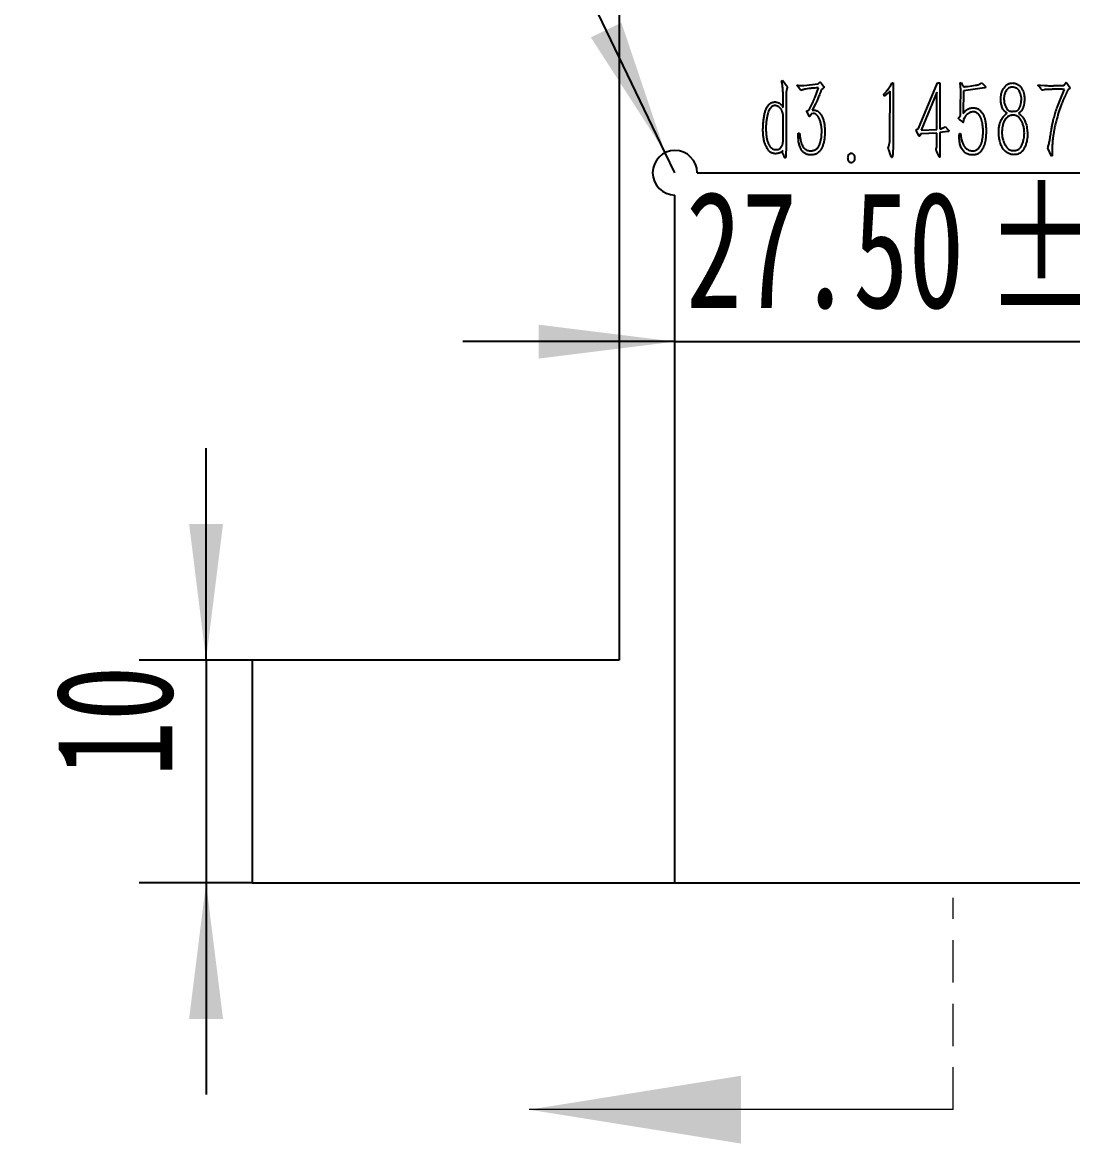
# Model space of a CAD drawing. Header units: millimetres. Extents: x 0 to 210, y 0 to 297.
# Drawn here: x 81.69 to 113.15, y 142.62 to 176.2 of the extents above; entities that cross this region are included whole.
import ezdxf

# ---------------------------------------------------------------- set-up
doc = ezdxf.new("R2010")
doc.units = ezdxf.units.MM
doc.linetypes.add('HIDDEN', pattern=[1.905, 1.27, -0.635])
doc.layers.add('根据设置的颜色创建', color=7, linetype='Continuous', lineweight=25)
doc.styles.add('SLDTEXTSTYLE5', font='TXT', dxfattribs={"width": 0.7})
doc.dimstyles.new('SLDDIMSTYLE10', dxfattribs={"dimtxt": 3.5, "dimasz": 4.08, "dimexe": 0, "dimexo": 0.0625, "dimgap": 0.875, "dimtad": 2, "dimlfac": 1.5, "dimrnd": 1e-09, "dimzin": 12, "dimdsep": 46, "dimtxsty": 'SLDTEXTSTYLE5', "dimsah": 1, "dimcen": 0.09, "dimadec": 0, "dimazin": 3, "dimtfac": 1, "dimtmove": 0, "dimatfit": 0, "dimfxl": 0, "dimfrac": 2, "dimtolj": 1, "dimtzin": 12, "dimarcsym": 0})
doc.dimstyles.new('SLDDIMSTYLE5', dxfattribs={"dimtxt": 3.5, "dimasz": 4.08, "dimexe": 0, "dimexo": 0.0625, "dimgap": 0.875, "dimtad": 0, "dimtih": 1, "dimtoh": 1, "dimlfac": 1.5, "dimrnd": 1e-09, "dimzin": 12, "dimdsep": 46, "dimtxsty": 'SLDTEXTSTYLE5', "dimsah": 1, "dimcen": 0, "dimadec": 0, "dimazin": 3, "dimtfac": 1, "dimtofl": 0, "dimtmove": 0, "dimatfit": 3, "dimfxl": 0, "dimfrac": 2, "dimtolj": 1, "dimtzin": 12, "dimarcsym": 0})
doc.dimstyles.new('SLDDIMSTYLE9', dxfattribs={"dimtxt": 3.5, "dimasz": 4.08, "dimexe": 0, "dimexo": 0.0625, "dimgap": 0.875, "dimtad": 2, "dimlfac": 1.5, "dimrnd": 1e-09, "dimzin": 4, "dimdsep": 46, "dimtxsty": 'SLDTEXTSTYLE5', "dimsah": 1, "dimcen": 0.09, "dimadec": 0, "dimazin": 1, "dimtol": 1, "dimtp": 0.01, "dimtm": 0.01, "dimtfac": 1, "dimtmove": 0, "dimatfit": 0, "dimfxl": 0, "dimfrac": 2, "dimtolj": 1, "dimarcsym": 0})

# ---------------------------------------------------------------- blocks, each defined once
blk = doc.blocks.new('_D_10')
at = {"layer": '根据设置的颜色创建'}
for p, q in [((101.236, 166.64), (94.886, 166.64)), ((101.236, 166.64), (119.57, 166.64)), ((119.57, 166.64), (125.92, 166.64))]:
    blk.add_line(p, q, dxfattribs=at)
for points in [[(101.236, 166.64), (97.156, 167.148), (97.156, 166.132)], [(119.57, 166.64), (123.65, 166.132), (123.65, 167.148)]]:
    blk.add_solid(points, dxfattribs=at)
at = {"layer": '根据设置的颜色创建', "char_height": 3.5, "attachment_point": 1, "style": 'SLDTEXTSTYLE5'}
for s, insert in [('±0.01', (110.552, 171.152)), ('27.50', (101.569, 171.152))]:
    blk.add_mtext(s, dxfattribs=dict(at, insert=insert))
blk = doc.blocks.new('_D_12')
at = {"layer": '根据设置的颜色创建'}
for p, q in [((87.193, 157.099), (87.193, 163.449)), ((88.57, 157.099), (85.193, 157.099)), ((87.193, 157.099), (87.193, 150.432)), ((88.57, 150.432), (85.193, 150.432)), ((87.193, 150.432), (87.193, 144.082))]:
    blk.add_line(p, q, dxfattribs=at)
for points in [[(87.193, 157.099), (87.701, 161.179), (86.685, 161.179)], [(87.193, 150.432), (86.685, 146.352), (87.701, 146.352)]]:
    blk.add_solid(points, dxfattribs=at)
at = {"layer": '根据设置的颜色创建', "insert": (82.681, 153.604), "char_height": 3.5, "attachment_point": 1, "rotation": 90, "style": 'SLDTEXTSTYLE5'}
blk.add_mtext('10', dxfattribs=at)
blk = doc.blocks.new('SW_SYMBOL_HOLE_DEPTH')
at = {"layer": '根据设置的颜色创建', "color": 0}
for p, q in [((0, 875), (800, 875)), ((400, 875), (400, 75)), ((100, 555), (400, 75)), ((700, 555), (400, 75))]:
    blk.add_line(p, q, dxfattribs=at)
blk = doc.blocks.new('_D_13')
at = {"layer": '根据设置的颜色创建'}
for p, q in [((95.896, 182.787), (81.203, 182.787)), ((100.947, 172.299), (95.896, 182.787)), ((101.236, 171.699), (100.947, 172.299))]:
    blk.add_line(p, q, dxfattribs=at)
blk.add_solid([(100.947, 172.299), (99.634, 176.196), (98.719, 175.755)], dxfattribs=at)
at = {"layer": '根据设置的颜色创建', "xscale": 0.004511737089201878, "yscale": 0.004511737089201878, "zscale": 0.004511737089201878}
blk.add_blockref('SW_SYMBOL_HOLE_DEPTH', (84.271, 182.267), dxfattribs=at)
at = {"layer": '根据设置的颜色创建', "char_height": 3.5, "attachment_point": 1, "style": 'SLDTEXTSTYLE5'}
for s, insert in [('R1', (81.203, 186.258)), ('3.15', (88.169, 186.258))]:
    blk.add_mtext(s, dxfattribs=dict(at, insert=insert))

msp = doc.modelspace()

# ---------------------------------------------------------------- linework, layer by layer
at = {"color": 7, "linetype": 'Continuous', "lineweight": 25}
for p, q in [((99.5696, 179.572), (99.5696, 157.0986)), ((104.4286, 174.4393), (104.4589, 174.4732)), ((104.4455, 174.3856), (104.4286, 174.4393)), ((104.4589, 174.4732), (104.6101, 174.2753)), ((105.1013, 174.3155), (105.5244, 174.3658)), ((105.5244, 174.3658), (105.5577, 174.3961)), ((105.5577, 174.3961), (105.5846, 174.4229)), ((105.6249, 174.3722), (105.689, 174.2917)), ((107.7011, 174.322), (107.7414, 174.3961)), ((107.7414, 174.3961), (107.7782, 174.3961)), ((107.7782, 174.3961), (107.7747, 172.6136)), ((108.5344, 173.0268), (109.1017, 174.3961)), ((109.1017, 174.3961), (109.1753, 174.3961)), ((109.1753, 174.3961), (109.1753, 173.0134)), ((109.7804, 174.3891), (109.8142, 174.4026)), ((109.7938, 174.2852), (109.7804, 174.3891)), ((110.1329, 174.3051), (110.2438, 174.3185)), ((110.3074, 174.3354), (110.3577, 174.3558)), ((110.3979, 174.3722), (110.4283, 174.3926)), ((110.4283, 174.3926), (110.5257, 174.2952)), ((112.1252, 174.329), (112.1923, 174.322)), ((112.1923, 174.322), (112.3096, 174.3155)), ((112.8904, 174.3155), (112.9605, 174.416)), ((112.9605, 174.416), (113.0783, 174.2449)), ((104.4758, 173.6543), (104.4758, 174.0336)), ((104.5698, 174.0033), (104.5698, 172.4426)), ((105.0044, 174.1609), (104.9203, 174.2852)), ((104.9939, 174.3121), (105.1013, 174.3155)), ((105.0377, 174.1743), (105.0044, 174.1609)), ((105.249, 174.2216), (105.1486, 174.2047)), ((105.4339, 173.9596), (105.5413, 174.2449)), ((105.6651, 174.2216), (105.6283, 174.1912)), ((107.5062, 173.9963), (107.4928, 174.0535)), ((107.6808, 174.1475), (107.5062, 173.9963)), ((107.6778, 172.8319), (107.6808, 174.1475)), ((109.0848, 174.1142), (108.6115, 172.9761)), ((109.0848, 173), (109.0848, 174.1142)), ((109.7938, 173.7716), (109.7973, 174.0302)), ((109.8709, 174.3021), (109.8913, 174.2753)), ((109.8843, 174.1545), (109.8744, 173.4728)), ((110.5088, 174.2415), (109.8843, 174.1545)), ((109.9316, 174.2817), (110.0022, 174.2852)), ((110.0022, 174.2852), (110.1329, 174.3051)), ((112.1953, 174.2216), (112.1252, 174.3021)), ((112.2962, 174.1843), (112.2624, 174.1709)), ((112.5175, 174.1977), (112.3564, 174.1912)), ((112.5916, 174.3086), (112.8904, 174.3155)), ((112.7054, 173.7045), (112.8262, 174.0033)), ((112.8262, 174.0033), (112.9068, 174.1977)), ((113.0783, 174.2449), (112.9978, 174.1709)), ((104.4589, 173.6876), (104.4758, 173.6543)), ((105.4474, 173.7651), (105.3464, 173.5737)), ((109.7874, 173.4126), (109.7938, 173.7716)), ((104.4758, 172.6743), (104.4758, 173.4459)), ((105.1888, 173.5533), (105.2157, 173.5638)), ((105.249, 173.4161), (105.1953, 173.52)), ((105.2157, 173.5638), (105.2594, 173.5802)), ((105.3231, 173.4663), (105.2997, 173.4226)), ((105.3768, 173.4728), (105.3231, 173.4663)), ((109.7501, 173.3624), (109.7874, 173.4126)), ((109.9082, 173.3455), (109.8843, 173.2983)), ((111.1472, 173.4529), (111.1875, 173.4862)), ((111.5703, 173.5131), (111.53, 173.4862)), ((108.4708, 173), (108.4977, 173.0064)), ((108.4977, 173.0064), (108.5344, 173.0268)), ((108.6115, 172.9761), (109.0848, 173)), ((109.2091, 173.0199), (109.2594, 173.0402)), ((109.3096, 173.0636), (109.3329, 173.0835)), ((109.3329, 173.0835), (109.4269, 172.9865)), ((109.8276, 173.2416), (109.757, 173.2983)), ((109.8843, 173.2983), (109.8779, 173.255)), ((104.9303, 172.8856), (104.9671, 172.8856)), ((104.9338, 172.7548), (104.9303, 172.8856)), ((108.5409, 172.815), (108.4773, 172.9428)), ((108.608, 172.8622), (108.5747, 172.812)), ((109.0814, 172.8891), (108.608, 172.8622)), ((109.0848, 172.5331), (109.0814, 172.8891)), ((109.4105, 172.9328), (109.1753, 172.906)), ((109.1753, 172.906), (109.1753, 172.3049)), ((109.7536, 172.7852), (109.757, 172.8791)), ((109.757, 172.8791), (109.7938, 172.8791)), ((104.4624, 172.3253), (104.4724, 172.3621)), ((104.5698, 172.4426), (104.5629, 172.2547)), ((107.6912, 172.2412), (107.6539, 172.3621)), ((109.0983, 172.2885), (109.0814, 172.3352)), ((112.5145, 172.1945), (112.4071, 172.4327)), ((112.4205, 172.4829), (112.4474, 172.5769)), ((112.5379, 172.3521), (112.5379, 172.2079)), ((104.4992, 172.2243), (104.4758, 172.2646)), ((107.7076, 172.1975), (107.6912, 172.2412)), ((109.1286, 172.2278), (109.0983, 172.2885)), ((112.5379, 172.2079), (112.5145, 172.1945)), ((101.903, 171.6986), (119.5696, 171.6986)), ((101.2363, 150.432), (101.2363, 171.032)), ((88.5696, 157.0986), (88.5696, 150.432)), ((99.5696, 157.0986), (88.5696, 157.0986)), ((88.5696, 150.432), (101.2363, 150.432)), ((101.2363, 150.432), (130.5696, 150.432))]:
    msp.add_line(p, q, dxfattribs=at)
at = {"color": 7, "linetype": 'HIDDEN', "lineweight": 18}
msp.add_line((109.5696, 143.632), (109.5696, 149.982), dxfattribs=at)
at = {"color": 7, "linetype": 'Continuous', "lineweight": 18}
msp.add_line((109.5696, 143.632), (96.8696, 143.632), dxfattribs=at)
at = {"color": 7, "linetype": 'Continuous', "lineweight": 25}
msp.add_arc((101.2363, 171.6986), 0.6667, 0, 270, dxfattribs=at)
for points, knots in [([(104.4758, 174.0336), (104.476, 174.0486), (104.4762, 174.0767), (104.4748, 174.1167), (104.4741, 174.152), (104.472, 174.1936), (104.4682, 174.2437), (104.4625, 174.2929), (104.4573, 174.3303), (104.4535, 174.3536), (104.4496, 174.3715), (104.4467, 174.3815), (104.4455, 174.3856)], [0, 0, 0, 0, 0.1263436, 0.238684, 0.3383946, 0.4255331, 0.5916647, 0.7640543, 0.8448562, 0.9117846, 0.9635548, 1, 1, 1, 1]), ([(104.9203, 174.2852), (104.9168, 174.2901), (104.9107, 174.2984), (104.9058, 174.3099), (104.9018, 174.3181), (104.906, 174.3257), (104.9185, 174.3249), (104.9286, 174.3177), (104.9413, 174.3109), (104.956, 174.31), (104.9738, 174.3089), (104.9868, 174.311), (104.9939, 174.3121)], [0, 0, 0, 0, 0.132626, 0.2264068, 0.2835107, 0.321382, 0.3953166, 0.5186934, 0.6042504, 0.7082908, 0.8407638, 1, 1, 1, 1]), ([(105.5846, 174.4229), (105.5854, 174.4219), (105.5888, 174.4179), (105.5962, 174.4082), (105.6093, 174.3927), (105.6191, 174.3797), (105.6249, 174.3722)], [0, 0, 0, 0, 0.0599601, 0.245803, 0.5623379, 1, 1, 1, 1]), ([(107.4928, 174.0535), (107.507, 174.0682), (107.5336, 174.0957), (107.5692, 174.1352), (107.5983, 174.1697), (107.6295, 174.2093), (107.6627, 174.2599), (107.688, 174.3007), (107.7011, 174.322)], [0, 0, 0, 0, 0.1795186, 0.3365151, 0.4679989, 0.5771274, 0.7798212, 1, 1, 1, 1]), ([(109.8142, 174.4026), (109.819, 174.3901), (109.8272, 174.369), (109.8397, 174.3416), (109.8536, 174.3201), (109.8649, 174.3084), (109.8709, 174.3021)], [0, 0, 0, 0, 0.3450146, 0.5819011, 0.7761808, 1, 1, 1, 1]), ([(110.2438, 174.3185), (110.2542, 174.3202), (110.2759, 174.3237), (110.2966, 174.3314), (110.3074, 174.3354)], [0, 0, 0, 0, 0.4758158, 1, 1, 1, 1]), ([(110.3577, 174.3558), (110.3628, 174.3577), (110.3719, 174.3611), (110.3835, 174.3664), (110.3918, 174.3698), (110.3963, 174.3716), (110.3979, 174.3722)], [0, 0, 0, 0, 0.3800053, 0.6667093, 0.8768775, 1, 1, 1, 1]), ([(111.0065, 174.0202), (111.0089, 174.0353), (111.0136, 174.0649), (111.0246, 174.1069), (111.0379, 174.1458), (111.0599, 174.1927), (111.0943, 174.2468), (111.1354, 174.2953), (111.1725, 174.3281), (111.1997, 174.3491), (111.2278, 174.3643), (111.2643, 174.3768), (111.308, 174.3863), (111.3426, 174.3882), (111.359, 174.3891)], [0, 0, 0, 0, 0.08231936, 0.16054486, 0.23324266, 0.30299834, 0.4387084, 0.57641584, 0.64330178, 0.70442065, 0.76102176, 0.81400097, 0.91150925, 1, 1, 1, 1]), ([(111.359, 174.3891), (111.3718, 174.3881), (111.3973, 174.3861), (111.435, 174.3775), (111.4715, 174.3637), (111.507, 174.3461), (111.5407, 174.3241), (111.5713, 174.2977), (111.5992, 174.2675), (111.6309, 174.2221), (111.6628, 174.1605), (111.6864, 174.095), (111.6972, 174.0385), (111.7039, 173.9912), (111.707, 173.9385), (111.7077, 173.9017), (111.708, 173.8825)], [0, 0, 0, 0, 0.0562348, 0.1120977, 0.1686367, 0.2271117, 0.285338, 0.3445885, 0.4037142, 0.4651894, 0.5867153, 0.7066327, 0.7688884, 0.8385406, 0.915708, 1, 1, 1, 1]), ([(112.1252, 174.3021), (112.1225, 174.3057), (112.1184, 174.3113), (112.1135, 174.3198), (112.1177, 174.3266), (112.1223, 174.328), (112.1252, 174.329)], [0, 0, 0, 0, 0.3942395, 0.6034202, 0.7482901, 1, 1, 1, 1]), ([(104.6101, 174.2753), (104.6059, 174.2639), (104.5984, 174.2433), (104.5901, 174.2124), (104.5819, 174.1806), (104.5753, 174.1502), (104.5706, 174.1188), (104.569, 174.0869), (104.5686, 174.0476), (104.5694, 174.0189), (104.5698, 174.0033)], [0, 0, 0, 0, 0.1310516, 0.2372548, 0.3464607, 0.4857842, 0.5745767, 0.6896091, 0.831337, 1, 1, 1, 1]), ([(105.1486, 174.2047), (105.1441, 174.2037), (105.1318, 174.2012), (105.1092, 174.1941), (105.0766, 174.1855), (105.0517, 174.1784), (105.0377, 174.1743)], [0, 0, 0, 0, 0.11961532, 0.32634327, 0.61802826, 1, 1, 1, 1]), ([(105.5413, 174.2449), (105.518, 174.2427), (105.4672, 174.2377), (105.4021, 174.2337), (105.3481, 174.2308), (105.3108, 174.2277), (105.2783, 174.2248), (105.2583, 174.2226), (105.249, 174.2216)], [0, 0, 0, 0, 0.2400188, 0.5220179, 0.666348, 0.7938846, 0.9045327, 1, 1, 1, 1]), ([(105.6283, 174.1912), (105.6176, 174.1642), (105.5972, 174.113), (105.5678, 174.04), (105.5409, 173.9751), (105.5173, 173.9177), (105.4956, 173.8686), (105.4777, 173.8268), (105.4616, 173.7934), (105.4517, 173.7738), (105.4474, 173.7651)], [0, 0, 0, 0, 0.1884126, 0.3574864, 0.5096205, 0.6434181, 0.7593065, 0.8578577, 0.9375784, 1, 1, 1, 1]), ([(105.689, 174.2917), (105.6933, 174.2861), (105.7005, 174.2768), (105.7058, 174.2619), (105.7003, 174.2519), (105.6927, 174.2432), (105.6804, 174.2329), (105.6706, 174.2256), (105.6651, 174.2216)], [0, 0, 0, 0, 0.2365049, 0.3930336, 0.471298, 0.5993756, 0.7736958, 1, 1, 1, 1]), ([(109.7973, 174.0302), (109.7973, 174.0398), (109.7973, 174.0605), (109.7973, 174.0936), (109.7973, 174.1309), (109.7972, 174.1704), (109.7977, 174.2083), (109.7963, 174.2406), (109.7957, 174.2655), (109.7944, 174.2794), (109.7938, 174.2852)], [0, 0, 0, 0, 0.1130165, 0.24357, 0.389712, 0.5514425, 0.7073274, 0.8359914, 0.9315503, 1, 1, 1, 1]), ([(109.8913, 174.2753), (109.8991, 174.2761), (109.9127, 174.2775), (109.9259, 174.2805), (109.9316, 174.2817)], [0, 0, 0, 0, 0.5771569, 1, 1, 1, 1]), ([(110.5257, 174.2952), (110.5292, 174.2903), (110.5355, 174.2817), (110.539, 174.2671), (110.5349, 174.2566), (110.5315, 174.2471), (110.5214, 174.2415), (110.5135, 174.2415), (110.5088, 174.2415)], [0, 0, 0, 0, 0.2414691, 0.4238298, 0.5688756, 0.6876768, 0.8129824, 1, 1, 1, 1]), ([(111.1875, 173.4862), (111.1785, 173.492), (111.1606, 173.5037), (111.133, 173.5211), (111.1069, 173.5433), (111.0836, 173.5729), (111.0623, 173.6104), (111.0428, 173.6553), (111.0248, 173.7045), (111.01, 173.7578), (111.0009, 173.8179), (110.9991, 173.8848), (110.9999, 173.9536), (111.0044, 173.9988), (111.0065, 174.0202)], [0, 0, 0, 0, 0.05342923, 0.10731455, 0.16324015, 0.22405522, 0.29511602, 0.37874414, 0.46883274, 0.55745552, 0.65574156, 0.77208792, 0.89250477, 1, 1, 1, 1]), ([(111.3456, 174.2648), (111.3329, 174.2641), (111.3087, 174.2627), (111.275, 174.2541), (111.2453, 174.2417), (111.2132, 174.2179), (111.1798, 174.1815), (111.1455, 174.1319), (111.1186, 174.0729), (111.1008, 174.0057), (111.0908, 173.9329), (111.0949, 173.8837), (111.097, 173.8591)], [0, 0, 0, 0, 0.07119443, 0.13657842, 0.19463853, 0.2508095, 0.36033548, 0.47107427, 0.58919306, 0.72271352, 0.86178825, 1, 1, 1, 1]), ([(111.5937, 174.0605), (111.5873, 174.0772), (111.5744, 174.1111), (111.554, 174.152), (111.5329, 174.183), (111.513, 174.2041), (111.4887, 174.2219), (111.4526, 174.2419), (111.4049, 174.2604), (111.3648, 174.2634), (111.3456, 174.2648)], [0, 0, 0, 0, 0.154374, 0.3139954, 0.3943128, 0.4774458, 0.5634454, 0.6539381, 0.8339505, 1, 1, 1, 1]), ([(111.362, 173.5399), (111.3731, 173.5402), (111.3938, 173.5407), (111.423, 173.5422), (111.4478, 173.5466), (111.4695, 173.5509), (111.4884, 173.5596), (111.5061, 173.5712), (111.5229, 173.5869), (111.5394, 173.6059), (111.5552, 173.629), (111.568, 173.6572), (111.5807, 173.6891), (111.5953, 173.7384), (111.6082, 173.8062), (111.6157, 173.8911), (111.6138, 173.9775), (111.6003, 174.0331), (111.5937, 174.0605)], [0, 0, 0, 0, 0.0499272, 0.0932311, 0.1309474, 0.1631056, 0.1924493, 0.2236442, 0.2579154, 0.2954029, 0.3367203, 0.383027, 0.4342053, 0.490995, 0.6139923, 0.7433349, 0.873788, 1, 1, 1, 1]), ([(112.2425, 174.1709), (112.2398, 174.1722), (112.2327, 174.1758), (112.2227, 174.1868), (112.2092, 174.2018), (112.2003, 174.2145), (112.1953, 174.2216)], [0, 0, 0, 0, 0.1305021, 0.3366602, 0.6289044, 1, 1, 1, 1]), ([(112.2624, 174.1709), (112.2584, 174.17), (112.2517, 174.1685), (112.2452, 174.1702), (112.2425, 174.1709)], [0, 0, 0, 0, 0.59771205, 1, 1, 1, 1]), ([(112.3564, 174.1912), (112.3445, 174.1913), (112.3242, 174.1915), (112.3045, 174.1864), (112.2962, 174.1843)], [0, 0, 0, 0, 0.5812523, 1, 1, 1, 1]), ([(112.3096, 174.3155), (112.3373, 174.3136), (112.3898, 174.3098), (112.4646, 174.3069), (112.5309, 174.306), (112.5723, 174.3077), (112.5916, 174.3086)], [0, 0, 0, 0, 0.2948825, 0.5593856, 0.7954929, 1, 1, 1, 1]), ([(112.9068, 174.1977), (112.8831, 174.1981), (112.8377, 174.1987), (112.7729, 174.1994), (112.7144, 174.1989), (112.6625, 174.2001), (112.6171, 174.199), (112.5781, 174.1993), (112.5456, 174.1989), (112.5261, 174.1981), (112.5175, 174.1977)], [0, 0, 0, 0, 0.1826315, 0.3499258, 0.4993369, 0.6334299, 0.7496456, 0.8492531, 0.9335459, 1, 1, 1, 1]), ([(112.9978, 174.1709), (112.9942, 174.1621), (112.9876, 174.1459), (112.9777, 174.1239), (112.9706, 174.1056), (112.9648, 174.0923), (112.96, 174.0812), (112.955, 174.0698), (112.9484, 174.0545), (112.94, 174.0355), (112.9302, 174.0125), (112.918, 173.9861), (112.9047, 173.9558), (112.8853, 173.911), (112.8605, 173.8549), (112.8332, 173.7899), (112.8094, 173.7297), (112.7809, 173.6547), (112.7482, 173.5597), (112.7108, 173.4393), (112.6739, 173.3077), (112.6376, 173.1652), (112.603, 173.0145), (112.5802, 172.8854), (112.5653, 172.7828), (112.5548, 172.7089), (112.5483, 172.6382), (112.5426, 172.5714), (112.5393, 172.5091), (112.5372, 172.4519), (112.5365, 172.4002), (112.5374, 172.3675), (112.5379, 172.3521)], [0, 0, 0, 0, 0.0150839, 0.0276818, 0.0381763, 0.0461837, 0.0507743, 0.0573667, 0.0659609, 0.0771438, 0.0903286, 0.1056218, 0.1231564, 0.1429336, 0.1830749, 0.2204208, 0.2546375, 0.2858333, 0.3475977, 0.4139426, 0.4857581, 0.5644288, 0.6471387, 0.7309777, 0.7721665, 0.8116833, 0.8491897, 0.8847929, 0.9179638, 0.9482105, 0.9755488, 1, 1, 1, 1]), ([(103.8817, 173.1476), (103.8846, 173.1928), (103.8903, 173.2798), (103.9068, 173.3853), (103.9238, 173.4625), (103.9365, 173.5143), (103.9508, 173.5603), (103.9709, 173.613), (103.9991, 173.6706), (104.0341, 173.7203), (104.0643, 173.7538), (104.0882, 173.7743), (104.1135, 173.7909), (104.14, 173.8043), (104.1692, 173.8131), (104.2005, 173.8192), (104.2349, 173.821), (104.2586, 173.8196), (104.271, 173.8188)], [0, 0, 0, 0, 0.1560933, 0.300824, 0.3681409, 0.4289055, 0.4846282, 0.5342379, 0.6237707, 0.7050276, 0.743082, 0.7791909, 0.8134587, 0.8472263, 0.8814176, 0.9181018, 0.9570654, 1, 1, 1, 1]), ([(104.2476, 173.7115), (104.2319, 173.7114), (104.2019, 173.7113), (104.1588, 173.6956), (104.1206, 173.6667), (104.0875, 173.6237), (104.0553, 173.5702), (104.0344, 173.5164), (104.018, 173.4675), (104.0068, 173.4244), (103.9961, 173.3765), (103.9817, 173.3049), (103.9678, 173.2075), (103.9642, 173.1067), (103.9636, 173.0263), (103.9639, 172.9714), (103.9658, 172.923), (103.9681, 172.8931), (103.9692, 172.8791)], [0, 0, 0, 0, 0.0489734, 0.0937059, 0.1409171, 0.1974372, 0.2627093, 0.3363806, 0.3779787, 0.4242646, 0.4759792, 0.5321635, 0.6534155, 0.7840683, 0.8480224, 0.9057376, 0.9562142, 1, 1, 1, 1]), ([(104.4758, 173.4459), (104.4727, 173.4592), (104.4656, 173.4895), (104.4554, 173.5296), (104.4421, 173.5657), (104.4257, 173.5939), (104.4043, 173.6214), (104.3786, 173.6481), (104.3498, 173.6721), (104.3176, 173.6908), (104.2837, 173.7047), (104.2597, 173.7092), (104.2476, 173.7115)], [0, 0, 0, 0, 0.1086753, 0.2484735, 0.3292257, 0.4144713, 0.5077877, 0.6068694, 0.7092546, 0.8058185, 0.9025179, 1, 1, 1, 1]), ([(104.271, 173.8188), (104.2825, 173.8162), (104.3059, 173.8108), (104.3416, 173.7992), (104.3782, 173.7786), (104.4099, 173.7472), (104.4376, 173.7164), (104.4527, 173.696), (104.4589, 173.6876)], [0, 0, 0, 0, 0.1494706, 0.305118, 0.474695, 0.677163, 0.8679074, 1, 1, 1, 1]), ([(105.2594, 173.5802), (105.2669, 173.5956), (105.2812, 173.6253), (105.3021, 173.6682), (105.3217, 173.7076), (105.3384, 173.7442), (105.3539, 173.7771), (105.3678, 173.8067), (105.3798, 173.833), (105.3924, 173.8622), (105.4055, 173.8927), (105.4181, 173.9226), (105.4274, 173.944), (105.4321, 173.9552), (105.4339, 173.9596)], [0, 0, 0, 0, 0.1229895, 0.2369231, 0.3428715, 0.4387364, 0.5255399, 0.6043605, 0.6736207, 0.7333324, 0.833059, 0.9119964, 0.9663927, 1, 1, 1, 1]), ([(111.097, 173.8591), (111.0991, 173.8383), (111.1031, 173.7985), (111.1152, 173.7421), (111.1331, 173.6922), (111.1559, 173.6499), (111.1803, 173.6151), (111.2028, 173.5866), (111.2247, 173.5665), (111.2459, 173.5524), (111.2693, 173.5455), (111.2959, 173.5414), (111.3273, 173.5387), (111.3499, 173.5395), (111.362, 173.5399)], [0, 0, 0, 0, 0.1332159, 0.2556765, 0.367143, 0.4703425, 0.5616247, 0.6383085, 0.7012298, 0.751142, 0.7989926, 0.8558767, 0.9227488, 1, 1, 1, 1]), ([(111.708, 173.8825), (111.7064, 173.8616), (111.7032, 173.8201), (111.6985, 173.768), (111.6899, 173.7255), (111.6791, 173.6911), (111.6648, 173.6538), (111.6463, 173.6159), (111.6274, 173.5797), (111.6071, 173.5508), (111.59, 173.5274), (111.5763, 173.5175), (111.5703, 173.5131)], [0, 0, 0, 0, 0.1550792, 0.3081851, 0.3871101, 0.4756022, 0.5742614, 0.6829261, 0.787798, 0.875255, 0.9450067, 1, 1, 1, 1]), ([(112.4474, 172.5769), (112.4509, 172.5967), (112.4585, 172.6391), (112.469, 172.7068), (112.4819, 172.7824), (112.4939, 172.8633), (112.5066, 172.9428), (112.5176, 173.0146), (112.5283, 173.0754), (112.5376, 173.1289), (112.5489, 173.1825), (112.564, 173.2432), (112.583, 173.315), (112.6052, 173.3949), (112.629, 173.4779), (112.6546, 173.5581), (112.679, 173.6335), (112.6968, 173.6813), (112.7054, 173.7045)], [0, 0, 0, 0, 0.05224328, 0.11132415, 0.17738414, 0.25071136, 0.32276728, 0.38572699, 0.43881532, 0.48238886, 0.5262086, 0.58050263, 0.64437008, 0.71824078, 0.79505526, 0.86788924, 0.93610232, 1, 1, 1, 1]), ([(105.1953, 173.52), (105.1914, 173.526), (105.1846, 173.5364), (105.1876, 173.5483), (105.1888, 173.5533)], [0, 0, 0, 0, 0.57362961, 1, 1, 1, 1]), ([(105.2997, 173.4226), (105.2966, 173.4171), (105.2911, 173.4077), (105.2838, 173.395), (105.2777, 173.388), (105.2737, 173.3813), (105.2672, 173.3836), (105.2625, 173.3905), (105.2559, 173.4016), (105.2515, 173.4108), (105.249, 173.4161)], [0, 0, 0, 0, 0.2074572, 0.3616487, 0.4706106, 0.5322487, 0.5771748, 0.6658633, 0.8050831, 1, 1, 1, 1]), ([(105.3464, 173.5737), (105.3584, 173.5747), (105.3814, 173.5765), (105.4163, 173.58), (105.4542, 173.5751), (105.4874, 173.5619), (105.5158, 173.5454), (105.5385, 173.5288), (105.5607, 173.5078), (105.5828, 173.4827), (105.6044, 173.4524), (105.6249, 173.4164), (105.6461, 173.3749), (105.6727, 173.3118), (105.7013, 173.2273), (105.7188, 173.1212), (105.7274, 173.0149), (105.7286, 172.9441), (105.7293, 172.909)], [0, 0, 0, 0, 0.0412804, 0.0796296, 0.1205206, 0.1718793, 0.2015735, 0.2334571, 0.268627, 0.3066813, 0.3488575, 0.3964829, 0.4496315, 0.5092748, 0.6325003, 0.7561211, 0.8788235, 1, 1, 1, 1]), ([(105.6249, 173.0905), (105.6195, 173.1233), (105.6088, 173.1881), (105.5849, 173.266), (105.561, 173.3243), (105.5388, 173.3631), (105.5146, 173.3981), (105.4869, 173.4273), (105.459, 173.4513), (105.4309, 173.4673), (105.4032, 173.4755), (105.3854, 173.4737), (105.3768, 173.4728)], [0, 0, 0, 0, 0.2018806, 0.3987756, 0.4939939, 0.58419, 0.669425, 0.7520861, 0.8279117, 0.8923781, 0.9475887, 1, 1, 1, 1]), ([(109.757, 173.2983), (109.751, 173.3038), (109.7416, 173.3123), (109.7313, 173.3285), (109.739, 173.3456), (109.7458, 173.3559), (109.7501, 173.3624)], [0, 0, 0, 0, 0.3257791, 0.5057076, 0.6884222, 1, 1, 1, 1]), ([(109.8744, 173.4728), (109.8871, 173.4882), (109.9105, 173.5168), (109.9454, 173.5576), (109.9859, 173.5923), (110.0274, 173.6147), (110.0664, 173.6305), (110.1009, 173.6386), (110.1391, 173.6437), (110.1657, 173.6441), (110.1797, 173.6443)], [0, 0, 0, 0, 0.1636797, 0.3019289, 0.4385332, 0.596935, 0.6857995, 0.7821362, 0.8860532, 1, 1, 1, 1]), ([(110.1797, 173.5235), (110.1677, 173.5231), (110.1445, 173.5224), (110.1107, 173.5165), (110.0796, 173.5058), (110.0421, 173.4874), (110.0006, 173.4604), (109.9607, 173.4227), (109.9287, 173.3855), (109.9147, 173.3582), (109.9082, 173.3455)], [0, 0, 0, 0, 0.10504, 0.2041881, 0.2995398, 0.3933548, 0.571119, 0.7319181, 0.874788, 1, 1, 1, 1]), ([(110.1797, 173.6443), (110.1934, 173.6434), (110.2195, 173.6417), (110.2559, 173.6354), (110.2875, 173.6262), (110.3237, 173.6081), (110.3654, 173.5754), (110.4051, 173.5365), (110.436, 173.4985), (110.4586, 173.4657), (110.4782, 173.4286), (110.4963, 173.3883), (110.5116, 173.344), (110.5251, 173.2957), (110.5357, 173.243), (110.548, 173.1656), (110.5566, 173.0605), (110.5582, 172.9743), (110.559, 172.9294)], [0, 0, 0, 0, 0.0461089, 0.0871548, 0.1230511, 0.1557301, 0.2218271, 0.2989394, 0.341043, 0.3852623, 0.4318275, 0.4808952, 0.532543, 0.58828, 0.6482081, 0.7120962, 0.849919, 1, 1, 1, 1]), ([(110.4685, 172.9831), (110.4674, 173.0045), (110.4653, 173.0453), (110.4589, 173.1036), (110.4524, 173.1561), (110.4413, 173.2176), (110.4221, 173.2875), (110.3969, 173.3529), (110.3715, 173.3998), (110.3508, 173.431), (110.3271, 173.4577), (110.3013, 173.4802), (110.2732, 173.4982), (110.2437, 173.5119), (110.2123, 173.5206), (110.1907, 173.5225), (110.1797, 173.5235)], [0, 0, 0, 0, 0.0959679, 0.1832973, 0.2626869, 0.3328846, 0.4629342, 0.586889, 0.6460294, 0.7016334, 0.7542313, 0.805292, 0.8547234, 0.9029008, 0.9506356, 1, 1, 1, 1]), ([(110.9359, 172.9294), (110.9361, 172.9498), (110.9365, 172.9891), (110.9417, 173.0457), (110.9493, 173.0976), (110.9605, 173.1447), (110.9736, 173.1875), (110.9872, 173.2269), (111.0028, 173.2623), (111.0241, 173.3033), (111.0507, 173.3479), (111.0861, 173.3907), (111.1187, 173.4239), (111.1384, 173.444), (111.1472, 173.4529)], [0, 0, 0, 0, 0.1049515, 0.2025681, 0.2923249, 0.3746746, 0.4513128, 0.5228081, 0.588893, 0.6503156, 0.7606281, 0.8552161, 0.9354581, 1, 1, 1, 1]), ([(111.3754, 173.4261), (111.3601, 173.4254), (111.3296, 173.424), (111.2852, 173.4134), (111.2431, 173.3954), (111.2032, 173.3712), (111.1666, 173.3395), (111.1342, 173.3006), (111.1056, 173.2548), (111.0822, 173.2021), (111.063, 173.1438), (111.048, 173.0808), (111.0389, 173.0131), (111.034, 172.9427), (111.0338, 172.8719), (111.0394, 172.8036), (111.0493, 172.7389), (111.0609, 172.6979), (111.0667, 172.6778)], [0, 0, 0, 0, 0.049544, 0.0986467, 0.1470158, 0.1973909, 0.2491688, 0.3032777, 0.3609364, 0.4234191, 0.489643, 0.559715, 0.6329204, 0.7104303, 0.788291, 0.8620926, 0.9322736, 1, 1, 1, 1]), ([(111.7046, 172.8926), (111.7036, 172.9146), (111.7019, 172.957), (111.6955, 173.018), (111.6858, 173.0737), (111.6723, 173.1244), (111.6559, 173.1699), (111.64, 173.2119), (111.6219, 173.2493), (111.603, 173.283), (111.5826, 173.3132), (111.5598, 173.3399), (111.5352, 173.3636), (111.5084, 173.3843), (111.4797, 173.4023), (111.4472, 173.4144), (111.4123, 173.4232), (111.3879, 173.4251), (111.3754, 173.4261)], [0, 0, 0, 0, 0.0961968, 0.1848145, 0.26699, 0.3425025, 0.4128576, 0.4780436, 0.5381323, 0.593767, 0.6462558, 0.6964741, 0.7465363, 0.7949348, 0.8438639, 0.8934917, 0.9455213, 1, 1, 1, 1]), ([(111.53, 173.4862), (111.5405, 173.4771), (111.5601, 173.46), (111.5878, 173.4356), (111.6111, 173.4135), (111.6366, 173.3867), (111.6647, 173.3521), (111.6948, 173.306), (111.7217, 173.2521), (111.7467, 173.1905), (111.7678, 173.1189), (111.7829, 173.0382), (111.7929, 172.9515), (111.7984, 172.8612), (111.7957, 172.767), (111.7864, 172.7036), (111.7816, 172.6708)], [0, 0, 0, 0, 0.0463465, 0.0871685, 0.1232289, 0.1538046, 0.2109286, 0.2717982, 0.3377252, 0.4118203, 0.4938845, 0.5870288, 0.6858074, 0.7857144, 0.8894003, 1, 1, 1, 1]), ([(104.2809, 172.2716), (104.2708, 172.2709), (104.2501, 172.2694), (104.2185, 172.2714), (104.1861, 172.2777), (104.1538, 172.2874), (104.1228, 172.2999), (104.0954, 172.3153), (104.0719, 172.3328), (104.0459, 172.3609), (104.0175, 172.4027), (103.9847, 172.4583), (103.9548, 172.5192), (103.933, 172.5731), (103.9192, 172.6197), (103.9095, 172.6599), (103.8998, 172.7054), (103.8893, 172.7722), (103.8776, 172.8562), (103.8745, 172.9554), (103.8761, 173.0517), (103.8798, 173.1155), (103.8817, 173.1476)], [0, 0, 0, 0, 0.0280618, 0.0575256, 0.0874444, 0.1195714, 0.1508866, 0.1798954, 0.2064536, 0.231804, 0.2854839, 0.3462406, 0.4107636, 0.4734764, 0.5070558, 0.5453909, 0.5881047, 0.6360709, 0.7328412, 0.8229732, 0.9107436, 1, 1, 1, 1]), ([(105.3196, 172.3586), (105.3332, 172.3598), (105.3599, 172.3621), (105.3986, 172.3708), (105.4344, 172.3858), (105.4679, 172.4049), (105.498, 172.4298), (105.5251, 172.4592), (105.5481, 172.4941), (105.5738, 172.5476), (105.5986, 172.6213), (105.6185, 172.7147), (105.6294, 172.8103), (105.6365, 172.9052), (105.6362, 172.9988), (105.6286, 173.06), (105.6249, 173.0905)], [0, 0, 0, 0, 0.0462702, 0.0906241, 0.133642, 0.1771256, 0.2205765, 0.2654382, 0.3119525, 0.3613693, 0.4658493, 0.5743256, 0.6839702, 0.7913504, 0.8962452, 1, 1, 1, 1]), ([(108.4773, 172.9428), (108.4745, 172.9503), (108.4701, 172.9628), (108.4668, 172.9795), (108.4677, 172.9913), (108.4699, 172.9973), (108.4708, 173)], [0, 0, 0, 0, 0.4078268, 0.6725022, 0.8587045, 1, 1, 1, 1]), ([(109.1753, 173.0134), (109.1821, 173.0134), (109.1938, 173.0134), (109.2046, 173.0179), (109.2091, 173.0199)], [0, 0, 0, 0, 0.5743094, 1, 1, 1, 1]), ([(109.2594, 173.0402), (109.2658, 173.0427), (109.2774, 173.047), (109.2923, 173.0535), (109.3029, 173.0585), (109.3078, 173.0622), (109.3096, 173.0636)], [0, 0, 0, 0, 0.3737869, 0.6662633, 0.8783288, 1, 1, 1, 1]), ([(109.4269, 172.9865), (109.4316, 172.9808), (109.4393, 172.9713), (109.4436, 172.9554), (109.4402, 172.9446), (109.434, 172.9367), (109.4231, 172.9337), (109.4151, 172.9332), (109.4105, 172.9328)], [0, 0, 0, 0, 0.2797733, 0.459185, 0.5900089, 0.6967036, 0.8235668, 1, 1, 1, 1]), ([(109.8779, 173.255), (109.8775, 173.2491), (109.8768, 173.2387), (109.8747, 173.2247), (109.8729, 173.2164), (109.8726, 173.2084), (109.8646, 173.2095), (109.857, 173.2161), (109.8436, 173.2271), (109.8336, 173.2363), (109.8276, 173.2416)], [0, 0, 0, 0, 0.1767225, 0.3102481, 0.4043476, 0.4554216, 0.4945576, 0.5977545, 0.76437, 1, 1, 1, 1]), ([(110.1563, 172.3586), (110.1721, 172.3587), (110.2041, 172.3588), (110.2443, 172.3682), (110.276, 172.3833), (110.3004, 172.4006), (110.3254, 172.4235), (110.3507, 172.4511), (110.374, 172.4831), (110.3953, 172.5174), (110.4121, 172.5545), (110.43, 172.608), (110.4466, 172.6805), (110.4618, 172.7737), (110.4697, 172.8757), (110.4689, 172.9464), (110.4685, 172.9831)], [0, 0, 0, 0, 0.0606592, 0.1230157, 0.1569713, 0.1950192, 0.2379331, 0.2871548, 0.3387029, 0.3902351, 0.4421881, 0.4954486, 0.6070102, 0.7278328, 0.8590109, 1, 1, 1, 1]), ([(103.9692, 172.8791), (103.9721, 172.8437), (103.9776, 172.7758), (103.9946, 172.6941), (104.011, 172.6341), (104.0264, 172.5937), (104.0424, 172.5559), (104.0608, 172.5217), (104.0806, 172.4911), (104.1021, 172.4646), (104.1249, 172.4419), (104.1496, 172.4238), (104.1758, 172.4095), (104.2038, 172.3997), (104.2336, 172.3934), (104.2541, 172.3928), (104.2645, 172.3924)], [0, 0, 0, 0, 0.17018333, 0.32667134, 0.39937728, 0.46802588, 0.53387552, 0.59610031, 0.65407384, 0.70831549, 0.75945844, 0.80778188, 0.85471954, 0.90197905, 0.94982963, 1, 1, 1, 1]), ([(104.2645, 172.3924), (104.2747, 172.3921), (104.2937, 172.3915), (104.3207, 172.3953), (104.3446, 172.4012), (104.371, 172.4148), (104.3977, 172.4362), (104.4246, 172.465), (104.4442, 172.4977), (104.4603, 172.5267), (104.4686, 172.5564), (104.4725, 172.5879), (104.4755, 172.628), (104.4757, 172.6579), (104.4758, 172.6743)], [0, 0, 0, 0, 0.0751935, 0.1410929, 0.2023932, 0.2575204, 0.3603366, 0.4554449, 0.5491367, 0.6428529, 0.7005918, 0.777819, 0.8779397, 1, 1, 1, 1]), ([(105.3265, 172.2348), (105.312, 172.2345), (105.2839, 172.2341), (105.2432, 172.2374), (105.2061, 172.245), (105.1713, 172.2553), (105.1388, 172.2716), (105.1077, 172.2947), (105.0769, 172.3238), (105.0469, 172.3589), (105.0188, 172.399), (104.9949, 172.4438), (104.9749, 172.4921), (104.9552, 172.5608), (104.9374, 172.6486), (104.935, 172.7198), (104.9338, 172.7548)], [0, 0, 0, 0, 0.0592038, 0.1139013, 0.1653583, 0.2125961, 0.2607356, 0.3122762, 0.3693943, 0.4323693, 0.4995555, 0.5675851, 0.6381747, 0.711185, 0.8577763, 1, 1, 1, 1]), ([(104.9671, 172.8856), (104.9699, 172.8662), (104.9753, 172.8291), (104.9832, 172.7755), (104.9911, 172.7266), (105.0012, 172.669), (105.016, 172.6039), (105.042, 172.5343), (105.0759, 172.4747), (105.1175, 172.4269), (105.1649, 172.3908), (105.2162, 172.3691), (105.2682, 172.3583), (105.3026, 172.3585), (105.3196, 172.3586)], [0, 0, 0, 0, 0.0828666, 0.158697, 0.2289866, 0.2923669, 0.4062673, 0.5105345, 0.6053845, 0.6947927, 0.7769389, 0.854799, 0.9284771, 1, 1, 1, 1]), ([(105.7293, 172.909), (105.7279, 172.8815), (105.7254, 172.8292), (105.7193, 172.7553), (105.7102, 172.6905), (105.697, 172.6174), (105.6737, 172.5367), (105.6448, 172.4622), (105.6175, 172.4085), (105.5943, 172.3732), (105.5696, 172.341), (105.5423, 172.3134), (105.5141, 172.2902), (105.4863, 172.2709), (105.4585, 172.2568), (105.4225, 172.2452), (105.3786, 172.2372), (105.3436, 172.2356), (105.3265, 172.2348)], [0, 0, 0, 0, 0.0945359, 0.1795879, 0.2542188, 0.3190185, 0.4342332, 0.5419426, 0.5925564, 0.6406644, 0.6868484, 0.7314836, 0.7734951, 0.8119794, 0.8475831, 0.8799517, 0.9412931, 1, 1, 1, 1]), ([(107.6539, 172.3621), (107.6495, 172.3734), (107.6417, 172.3933), (107.6335, 172.4192), (107.6283, 172.436), (107.6267, 172.4493), (107.6336, 172.4622), (107.6396, 172.4815), (107.6481, 172.5064), (107.6563, 172.5357), (107.6636, 172.5674), (107.6701, 172.6017), (107.6735, 172.6403), (107.6765, 172.6771), (107.6768, 172.7126), (107.6773, 172.7467), (107.6779, 172.7872), (107.6778, 172.8163), (107.6778, 172.8319)], [0, 0, 0, 0, 0.0763191, 0.1329439, 0.1693469, 0.1869729, 0.2144743, 0.2573626, 0.3139874, 0.3785339, 0.447579, 0.517011, 0.596108, 0.6894675, 0.7474385, 0.8178282, 0.9027071, 1, 1, 1, 1]), ([(108.5747, 172.812), (108.5725, 172.8068), (108.5692, 172.799), (108.5575, 172.7906), (108.5479, 172.8022), (108.5436, 172.81), (108.5409, 172.815)], [0, 0, 0, 0, 0.321086, 0.4771058, 0.6663075, 1, 1, 1, 1]), ([(110.1697, 172.2378), (110.147, 172.2374), (110.1049, 172.2366), (110.0444, 172.2439), (109.9895, 172.2636), (109.9376, 172.2944), (109.8884, 172.3366), (109.8465, 172.3893), (109.8127, 172.4457), (109.7894, 172.5051), (109.7735, 172.5685), (109.7611, 172.6381), (109.7525, 172.7116), (109.7532, 172.7611), (109.7536, 172.7852)], [0, 0, 0, 0, 0.086539, 0.1605046, 0.2308257, 0.306984, 0.3894046, 0.4765134, 0.5623116, 0.6391401, 0.7188087, 0.8112377, 0.9084079, 1, 1, 1, 1]), ([(109.7938, 172.8791), (109.7951, 172.8604), (109.7976, 172.8233), (109.8054, 172.7679), (109.8159, 172.7114), (109.8305, 172.6547), (109.8469, 172.6004), (109.8668, 172.5513), (109.8927, 172.5055), (109.9262, 172.461), (109.9676, 172.4187), (110.0095, 172.3901), (110.0478, 172.3736), (110.0806, 172.3645), (110.1172, 172.3599), (110.1429, 172.359), (110.1563, 172.3586)], [0, 0, 0, 0, 0.0798299, 0.158012, 0.2375681, 0.3239934, 0.4066286, 0.4782975, 0.5486147, 0.6296011, 0.7142552, 0.7990234, 0.8435015, 0.8909991, 0.9428879, 1, 1, 1, 1]), ([(110.559, 172.9294), (110.5582, 172.9093), (110.5566, 172.8705), (110.5541, 172.8143), (110.5492, 172.7621), (110.5433, 172.6992), (110.5311, 172.6274), (110.5122, 172.5476), (110.4856, 172.4741), (110.4502, 172.4079), (110.41, 172.3503), (110.3677, 172.3036), (110.323, 172.2705), (110.2758, 172.2491), (110.2243, 172.2397), (110.1886, 172.2384), (110.1697, 172.2378)], [0, 0, 0, 0, 0.0681003, 0.1317335, 0.1909949, 0.2458303, 0.3461354, 0.4376507, 0.5239372, 0.6104707, 0.6915968, 0.7616202, 0.8235943, 0.8789777, 0.9357733, 1, 1, 1, 1]), ([(111.3824, 172.2412), (111.3658, 172.2419), (111.333, 172.2433), (111.2849, 172.2536), (111.239, 172.2707), (111.1951, 172.294), (111.1546, 172.3238), (111.1163, 172.3573), (111.083, 172.397), (111.0524, 172.4408), (111.0259, 172.4899), (111.0017, 172.543), (110.9822, 172.6011), (110.9654, 172.6629), (110.9521, 172.7275), (110.9426, 172.7939), (110.9372, 172.8613), (110.9363, 172.9066), (110.9359, 172.9294)], [0, 0, 0, 0, 0.0547459, 0.1077648, 0.1613294, 0.2158132, 0.2709824, 0.3266762, 0.3828314, 0.4413073, 0.5024145, 0.5664601, 0.6334709, 0.7042165, 0.7772623, 0.8506341, 0.9251493, 1, 1, 1, 1]), ([(111.0667, 172.6778), (111.0746, 172.653), (111.0908, 172.6023), (111.1217, 172.5432), (111.1493, 172.4989), (111.169, 172.4689), (111.1894, 172.444), (111.2143, 172.4162), (111.2492, 172.39), (111.2958, 172.3719), (111.343, 172.3648), (111.3739, 172.3653), (111.3888, 172.3655)], [0, 0, 0, 0, 0.159585, 0.32610118, 0.40740976, 0.47992487, 0.54649466, 0.60480178, 0.7087718, 0.81059445, 0.90843633, 1, 1, 1, 1]), ([(111.7816, 172.6708), (111.7731, 172.6343), (111.7565, 172.5632), (111.7236, 172.4797), (111.6934, 172.4205), (111.6708, 172.3824), (111.647, 172.3506), (111.6138, 172.3176), (111.5684, 172.2852), (111.5091, 172.2579), (111.4462, 172.2417), (111.4035, 172.2414), (111.3824, 172.2412)], [0, 0, 0, 0, 0.17441684, 0.33915638, 0.41533552, 0.48380619, 0.54485099, 0.59935093, 0.70095496, 0.80199615, 0.90200614, 1, 1, 1, 1]), ([(111.3888, 172.3655), (111.4005, 172.3659), (111.4237, 172.3666), (111.4581, 172.3734), (111.4916, 172.384), (111.5246, 172.398), (111.5556, 172.4194), (111.5835, 172.4489), (111.6086, 172.4861), (111.6369, 172.5448), (111.6647, 172.6214), (111.6893, 172.7127), (111.7016, 172.8027), (111.7036, 172.8625), (111.7046, 172.8926)], [0, 0, 0, 0, 0.0509447, 0.1019618, 0.152979, 0.2046951, 0.2585073, 0.3170873, 0.3813777, 0.45449, 0.602548, 0.7377202, 0.8683237, 1, 1, 1, 1]), ([(104.4724, 172.3621), (104.4666, 172.3564), (104.4561, 172.3461), (104.4414, 172.3324), (104.4293, 172.3217), (104.4153, 172.3101), (104.3925, 172.2996), (104.3601, 172.2875), (104.3217, 172.2766), (104.2944, 172.2732), (104.2809, 172.2716)], [0, 0, 0, 0, 0.1115665, 0.2021614, 0.2783027, 0.3336508, 0.45228, 0.6208708, 0.8127795, 1, 1, 1, 1]), ([(104.4758, 172.2646), (104.4725, 172.2705), (104.4664, 172.2813), (104.4607, 172.2975), (104.4583, 172.3124), (104.4611, 172.3212), (104.4624, 172.3253)], [0, 0, 0, 0, 0.3145556, 0.5760359, 0.8013279, 1, 1, 1, 1]), ([(107.7747, 172.6136), (107.7743, 172.5976), (107.7736, 172.5667), (107.7735, 172.5227), (107.7721, 172.4827), (107.7719, 172.4469), (107.7709, 172.4153), (107.7696, 172.3878), (107.7695, 172.3644), (107.7674, 172.3277), (107.7635, 172.2776), (107.759, 172.2253), (107.752, 172.1888), (107.7479, 172.1715), (107.7406, 172.1586), (107.7341, 172.1601), (107.7315, 172.1607)], [0, 0, 0, 0, 0.10365948, 0.19875551, 0.28425641, 0.3611906, 0.42960333, 0.48840567, 0.53863312, 0.58035654, 0.7249894, 0.86256368, 0.92018947, 0.96040834, 0.98393802, 1, 1, 1, 1]), ([(109.0814, 172.3352), (109.0788, 172.3408), (109.0741, 172.351), (109.069, 172.3649), (109.0645, 172.3752), (109.062, 172.3875), (109.0649, 172.4067), (109.0716, 172.4335), (109.079, 172.4623), (109.0839, 172.4884), (109.0843, 172.5111), (109.0847, 172.5256), (109.0848, 172.5331)], [0, 0, 0, 0, 0.0907818, 0.1642715, 0.2191683, 0.2565372, 0.3472204, 0.5001102, 0.6660103, 0.7848859, 0.8900433, 1, 1, 1, 1]), ([(109.1753, 172.3049), (109.1753, 172.3031), (109.1753, 172.2969), (109.1761, 172.284), (109.1762, 172.2635), (109.1777, 172.2379), (109.1772, 172.2123), (109.1774, 172.1914), (109.1756, 172.1787), (109.1732, 172.1698), (109.1666, 172.1685), (109.1633, 172.17), (109.1619, 172.1706)], [0, 0, 0, 0, 0.0375013, 0.1262061, 0.2660251, 0.4604694, 0.6513849, 0.7946121, 0.8842943, 0.9254879, 0.9676574, 1, 1, 1, 1]), ([(112.4071, 172.4327), (112.4091, 172.4391), (112.4128, 172.4505), (112.4166, 172.4655), (112.4193, 172.4757), (112.4202, 172.4811), (112.4205, 172.4829)], [0, 0, 0, 0, 0.3900245, 0.6867967, 0.893134, 1, 1, 1, 1]), ([(104.5395, 172.1438), (104.538, 172.1442), (104.5337, 172.1454), (104.5257, 172.1516), (104.5168, 172.1667), (104.5108, 172.1852), (104.5057, 172.2022), (104.5021, 172.2127), (104.4998, 172.2196), (104.4994, 172.2232), (104.4992, 172.2243)], [0, 0, 0, 0, 0.0505432, 0.1422049, 0.3150893, 0.6050468, 0.7668202, 0.8847545, 0.9623273, 1, 1, 1, 1]), ([(104.5629, 172.2547), (104.5625, 172.2392), (104.5619, 172.211), (104.5573, 172.1784), (104.5514, 172.1579), (104.5482, 172.1489), (104.5439, 172.1425), (104.5407, 172.1434), (104.5395, 172.1438)], [0, 0, 0, 0, 0.3908741, 0.7139566, 0.8362352, 0.9228011, 0.9703081, 1, 1, 1, 1]), ([(106.4214, 172.1438), (106.4219, 172.156), (106.423, 172.18), (106.4322, 172.2141), (106.4463, 172.2453), (106.4688, 172.2685), (106.4942, 172.2853), (106.5133, 172.2875), (106.5223, 172.2885)], [0, 0, 0, 0, 0.187144, 0.369339, 0.5430227, 0.7075179, 0.8621957, 1, 1, 1, 1]), ([(106.5223, 171.9996), (106.5124, 171.9996), (106.4925, 171.9997), (106.467, 172.0178), (106.4466, 172.0411), (106.4319, 172.0708), (106.4227, 172.1055), (106.4218, 172.1305), (106.4214, 172.1438)], [0, 0, 0, 0, 0.1474546, 0.2962261, 0.4575168, 0.6192431, 0.7971258, 1, 1, 1, 1]), ([(106.5223, 172.2885), (106.5296, 172.2865), (106.5459, 172.282), (106.569, 172.2667), (106.5918, 172.2443), (106.6071, 172.2126), (106.617, 172.1773), (106.6225, 172.1408), (106.6202, 172.1043), (106.6129, 172.0815), (106.6093, 172.0702)], [0, 0, 0, 0, 0.0854374, 0.1923793, 0.3112854, 0.4456518, 0.5873495, 0.7284287, 0.8647861, 1, 1, 1, 1]), ([(106.6093, 172.0702), (106.6036, 172.0599), (106.5929, 172.0405), (106.5708, 172.0182), (106.5474, 172.0025), (106.5303, 172.0005), (106.5223, 171.9996)], [0, 0, 0, 0, 0.2987041, 0.5653955, 0.7972203, 1, 1, 1, 1]), ([(107.7315, 172.1607), (107.7308, 172.1612), (107.728, 172.1633), (107.7212, 172.1679), (107.7132, 172.18), (107.7097, 172.1909), (107.7076, 172.1975)], [0, 0, 0, 0, 0.0553163, 0.2367671, 0.5377201, 1, 1, 1, 1]), ([(109.1619, 172.1706), (109.1591, 172.1723), (109.1506, 172.1773), (109.1434, 172.1937), (109.1336, 172.2102), (109.1301, 172.2226), (109.1286, 172.2278)], [0, 0, 0, 0, 0.1429511, 0.4309313, 0.760186, 1, 1, 1, 1])]:
    msp.add_open_spline(points, degree=3, knots=knots, dxfattribs=at)
at = {"color": 7, "linetype": 'Continuous', "lineweight": 18}
msp.add_solid([(96.8696, 143.632), (103.2196, 142.616), (103.2196, 144.648)], dxfattribs=at)

# ---------------------------------------------------------------- dimensions: what is measured, and where the dimension line sits
at = {"layer": '根据设置的颜色创建'}
dim = msp.add_radius_dim(center=(101.2363, 171.6986), mpoint=(100.947, 172.2992), text='<>{\\fGDT;x}3.15', dimstyle='SLDDIMSTYLE5', dxfattribs=at)
dim.commit()
dim.dimension.update_dxf_attribs({"geometry": '_D_13', "text_midpoint": (87.7558, 184.4316), "dimtype": 164})
for base, p1, p2, angle, dimstyle, picture, middle in [((119.5696, 166.64), (101.2363, 171.032), (119.5696, 157.0986), 0, 'SLDDIMSTYLE9', '_D_10', (110.7709, 166.64)), ((87.1929, 150.432), (88.5696, 157.0986), (88.5696, 150.432), 90, 'SLDDIMSTYLE10', '_D_12', (87.1929, 155.1404))]:
    dim = msp.add_linear_dim(base=base, p1=p1, p2=p2, angle=angle, dimstyle=dimstyle, dxfattribs=at)
    dim.commit()
    dim.dimension.update_dxf_attribs({"geometry": picture, "text_midpoint": middle, "dimtype": 160})

doc.saveas('drawing.dxf')
